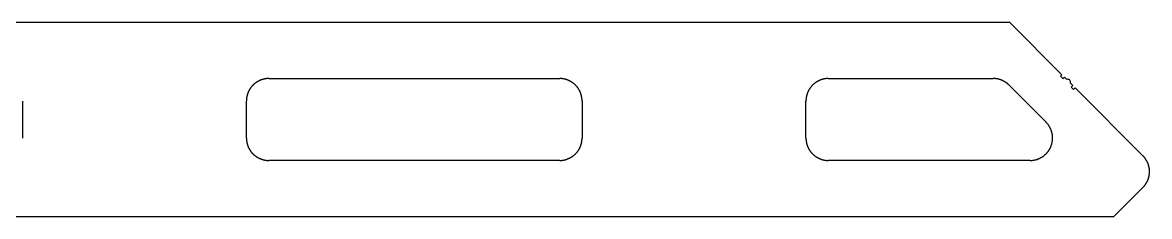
# Model space of a CAD drawing. Extents: x 1741 to 1956, y 2295 to 2380.
# Drawn here: x 1855 to 1955.7, y 2295.1 to 2312.4 of the extents above; entities that cross this region are included whole.
import ezdxf

# ---------------------------------------------------------------- set-up
doc = ezdxf.new("R2010")
doc.units = 0
doc.layers.get('0').update_dxf_attribs({"linetype": 'CONTINUOUS'})

msp = doc.modelspace()

# ---------------------------------------------------------------- linework, layer by layer
for p, q in [((1943.19, 2312.4), (1757.96, 2312.4)), ((1947.84, 2307.75), (1943.19, 2312.4)), ((1876.96, 2307.4), (1902.96, 2307.4)), ((1926.96, 2307.4), (1941.7, 2307.4)), ((1947.84, 2307.75), (1947.7, 2307.61)), ((1947.7, 2307.61), (1947.92, 2307.4)), ((1947.92, 2307.4), (1948.06, 2307.54)), ((1948.06, 2307.54), (1948.27, 2307.33)), ((1943.12, 2306.82), (1946.42, 2303.52)), ((1948.81, 2306.79), (1948.59, 2307)), ((1948.66, 2306.65), (1948.81, 2306.79)), ((1948.88, 2306.44), (1948.66, 2306.65)), ((1949.02, 2306.58), (1948.88, 2306.44)), ((1949.02, 2306.58), (1955.08, 2300.52)), ((1854.96, 2305.4), (1854.96, 2302.1)), ((1874.96, 2302.1), (1874.96, 2305.4)), ((1904.96, 2305.4), (1904.96, 2302.1)), ((1924.96, 2302.1), (1924.96, 2305.4)), ((1902.96, 2300.1), (1876.96, 2300.1)), ((1945, 2300.1), (1926.96, 2300.1)), ((1952.49, 2295.1), (1955.08, 2297.69)), ((1790.16, 2295.1), (1952.49, 2295.1))]:
    msp.add_line(p, q)
for points in [[(1876.96, 2307.4, 0), (1876.94, 2307.4, 0), (1876.91, 2307.4, 0), (1876.89, 2307.4, 0), (1876.86, 2307.4, 0), (1876.84, 2307.4, 0), (1876.81, 2307.4, 0), (1876.79, 2307.4, 0), (1876.77, 2307.4, 0), (1876.74, 2307.39, 0), (1876.72, 2307.39, 0), (1876.69, 2307.39, 0), (1876.67, 2307.38, 0), (1876.64, 2307.38, 0), (1876.62, 2307.38, 0), (1876.6, 2307.37, 0), (1876.57, 2307.37, 0), (1876.55, 2307.36, 0), (1876.52, 2307.36, 0), (1876.5, 2307.35, 0), (1876.48, 2307.34, 0), (1876.45, 2307.34, 0), (1876.43, 2307.33, 0), (1876.4, 2307.33, 0), (1876.38, 2307.32, 0), (1876.36, 2307.31, 0), (1876.33, 2307.3, 0), (1876.31, 2307.3, 0), (1876.29, 2307.29, 0), (1876.26, 2307.28, 0), (1876.24, 2307.27, 0), (1876.22, 2307.26, 0), (1876.2, 2307.25, 0), (1876.17, 2307.24, 0), (1876.15, 2307.23, 0), (1876.13, 2307.22, 0), (1876.11, 2307.21, 0), (1876.08, 2307.2, 0), (1876.06, 2307.19, 0), (1876.04, 2307.18, 0), (1876.02, 2307.17, 0), (1876, 2307.16, 0), (1875.98, 2307.14, 0), (1875.95, 2307.13, 0), (1875.93, 2307.12, 0), (1875.91, 2307.11, 0), (1875.89, 2307.09, 0), (1875.87, 2307.08, 0), (1875.85, 2307.07, 0), (1875.83, 2307.05, 0), (1875.81, 2307.04, 0), (1875.79, 2307.03, 0), (1875.77, 2307.01, 0), (1875.75, 2307, 0), (1875.73, 2306.98, 0), (1875.71, 2306.97, 0), (1875.69, 2306.95, 0), (1875.67, 2306.94, 0), (1875.66, 2306.92, 0), (1875.64, 2306.9, 0), (1875.62, 2306.89, 0), (1875.6, 2306.87, 0), (1875.58, 2306.85, 0), (1875.57, 2306.84, 0), (1875.55, 2306.82, 0), (1875.53, 2306.8, 0), (1875.51, 2306.78, 0), (1875.5, 2306.77, 0), (1875.48, 2306.75, 0), (1875.46, 2306.73, 0), (1875.45, 2306.71, 0), (1875.43, 2306.69, 0), (1875.42, 2306.67, 0), (1875.4, 2306.65, 0), (1875.39, 2306.64, 0), (1875.37, 2306.62, 0), (1875.36, 2306.6, 0), (1875.34, 2306.58, 0), (1875.33, 2306.56, 0), (1875.31, 2306.54, 0), (1875.3, 2306.52, 0), (1875.29, 2306.5, 0), (1875.27, 2306.47, 0), (1875.26, 2306.45, 0), (1875.25, 2306.43, 0), (1875.23, 2306.41, 0), (1875.22, 2306.39, 0), (1875.21, 2306.37, 0), (1875.2, 2306.35, 0), (1875.19, 2306.33, 0), (1875.18, 2306.3, 0), (1875.16, 2306.28, 0), (1875.15, 2306.26, 0), (1875.14, 2306.24, 0), (1875.13, 2306.22, 0), (1875.12, 2306.19, 0), (1875.11, 2306.17, 0), (1875.1, 2306.15, 0), (1875.1, 2306.12, 0), (1875.09, 2306.1, 0), (1875.08, 2306.08, 0), (1875.07, 2306.06, 0), (1875.06, 2306.03, 0), (1875.06, 2306.01, 0), (1875.05, 2305.99, 0), (1875.04, 2305.96, 0), (1875.03, 2305.94, 0), (1875.03, 2305.91, 0), (1875.02, 2305.89, 0), (1875.02, 2305.87, 0), (1875.01, 2305.84, 0), (1875.01, 2305.82, 0), (1875, 2305.79, 0), (1875, 2305.77, 0), (1874.99, 2305.75, 0), (1874.99, 2305.72, 0), (1874.98, 2305.7, 0), (1874.98, 2305.67, 0), (1874.98, 2305.65, 0), (1874.97, 2305.63, 0), (1874.97, 2305.6, 0), (1874.97, 2305.58, 0), (1874.97, 2305.55, 0), (1874.97, 2305.53, 0), (1874.96, 2305.5, 0), (1874.96, 2305.48, 0), (1874.96, 2305.45, 0), (1874.96, 2305.43, 0), (1874.96, 2305.4, 0)], [(1904.96, 2305.4, 0), (1904.96, 2305.43, 0), (1904.96, 2305.45, 0), (1904.96, 2305.48, 0), (1904.96, 2305.5, 0), (1904.96, 2305.53, 0), (1904.96, 2305.55, 0), (1904.95, 2305.58, 0), (1904.95, 2305.6, 0), (1904.95, 2305.63, 0), (1904.95, 2305.65, 0), (1904.94, 2305.67, 0), (1904.94, 2305.7, 0), (1904.94, 2305.72, 0), (1904.93, 2305.75, 0), (1904.93, 2305.77, 0), (1904.92, 2305.79, 0), (1904.92, 2305.82, 0), (1904.91, 2305.84, 0), (1904.91, 2305.87, 0), (1904.9, 2305.89, 0), (1904.9, 2305.91, 0), (1904.89, 2305.94, 0), (1904.88, 2305.96, 0), (1904.88, 2305.99, 0), (1904.87, 2306.01, 0), (1904.86, 2306.03, 0), (1904.85, 2306.06, 0), (1904.84, 2306.08, 0), (1904.84, 2306.1, 0), (1904.83, 2306.12, 0), (1904.82, 2306.15, 0), (1904.81, 2306.17, 0), (1904.8, 2306.19, 0), (1904.79, 2306.22, 0), (1904.78, 2306.24, 0), (1904.77, 2306.26, 0), (1904.76, 2306.28, 0), (1904.75, 2306.3, 0), (1904.74, 2306.33, 0), (1904.73, 2306.35, 0), (1904.71, 2306.37, 0), (1904.7, 2306.39, 0), (1904.69, 2306.41, 0), (1904.68, 2306.43, 0), (1904.66, 2306.45, 0), (1904.65, 2306.47, 0), (1904.64, 2306.5, 0), (1904.62, 2306.52, 0), (1904.61, 2306.54, 0), (1904.6, 2306.56, 0), (1904.58, 2306.58, 0), (1904.57, 2306.6, 0), (1904.55, 2306.62, 0), (1904.54, 2306.64, 0), (1904.52, 2306.65, 0), (1904.51, 2306.67, 0), (1904.49, 2306.69, 0), (1904.48, 2306.71, 0), (1904.46, 2306.73, 0), (1904.44, 2306.75, 0), (1904.43, 2306.77, 0), (1904.41, 2306.78, 0), (1904.39, 2306.8, 0), (1904.38, 2306.82, 0), (1904.36, 2306.84, 0), (1904.34, 2306.85, 0), (1904.32, 2306.87, 0), (1904.3, 2306.89, 0), (1904.29, 2306.9, 0), (1904.27, 2306.92, 0), (1904.25, 2306.94, 0), (1904.23, 2306.95, 0), (1904.21, 2306.97, 0), (1904.19, 2306.98, 0), (1904.17, 2307, 0), (1904.15, 2307.01, 0), (1904.13, 2307.03, 0), (1904.11, 2307.04, 0), (1904.09, 2307.05, 0), (1904.07, 2307.07, 0), (1904.05, 2307.08, 0), (1904.03, 2307.09, 0), (1904.01, 2307.11, 0), (1903.99, 2307.12, 0), (1903.97, 2307.13, 0), (1903.95, 2307.14, 0), (1903.93, 2307.16, 0), (1903.9, 2307.17, 0), (1903.88, 2307.18, 0), (1903.86, 2307.19, 0), (1903.84, 2307.2, 0), (1903.82, 2307.21, 0), (1903.79, 2307.22, 0), (1903.77, 2307.23, 0), (1903.75, 2307.24, 0), (1903.73, 2307.25, 0), (1903.7, 2307.26, 0), (1903.68, 2307.27, 0), (1903.66, 2307.28, 0), (1903.64, 2307.29, 0), (1903.61, 2307.3, 0), (1903.59, 2307.3, 0), (1903.57, 2307.31, 0), (1903.54, 2307.32, 0), (1903.52, 2307.33, 0), (1903.5, 2307.33, 0), (1903.47, 2307.34, 0), (1903.45, 2307.34, 0), (1903.42, 2307.35, 0), (1903.4, 2307.36, 0), (1903.38, 2307.36, 0), (1903.35, 2307.37, 0), (1903.33, 2307.37, 0), (1903.3, 2307.38, 0), (1903.28, 2307.38, 0), (1903.26, 2307.38, 0), (1903.23, 2307.39, 0), (1903.21, 2307.39, 0), (1903.18, 2307.39, 0), (1903.16, 2307.4, 0), (1903.13, 2307.4, 0), (1903.11, 2307.4, 0), (1903.08, 2307.4, 0), (1903.06, 2307.4, 0), (1903.04, 2307.4, 0), (1903.01, 2307.4, 0), (1902.99, 2307.4, 0), (1902.96, 2307.4, 0)], [(1926.96, 2307.4, 0), (1926.94, 2307.4, 0), (1926.91, 2307.4, 0), (1926.89, 2307.4, 0), (1926.86, 2307.4, 0), (1926.84, 2307.4, 0), (1926.81, 2307.4, 0), (1926.79, 2307.4, 0), (1926.77, 2307.4, 0), (1926.74, 2307.39, 0), (1926.72, 2307.39, 0), (1926.69, 2307.39, 0), (1926.67, 2307.38, 0), (1926.64, 2307.38, 0), (1926.62, 2307.38, 0), (1926.6, 2307.37, 0), (1926.57, 2307.37, 0), (1926.55, 2307.36, 0), (1926.52, 2307.36, 0), (1926.5, 2307.35, 0), (1926.48, 2307.34, 0), (1926.45, 2307.34, 0), (1926.43, 2307.33, 0), (1926.4, 2307.33, 0), (1926.38, 2307.32, 0), (1926.36, 2307.31, 0), (1926.33, 2307.3, 0), (1926.31, 2307.3, 0), (1926.29, 2307.29, 0), (1926.26, 2307.28, 0), (1926.24, 2307.27, 0), (1926.22, 2307.26, 0), (1926.2, 2307.25, 0), (1926.17, 2307.24, 0), (1926.15, 2307.23, 0), (1926.13, 2307.22, 0), (1926.11, 2307.21, 0), (1926.08, 2307.2, 0), (1926.06, 2307.19, 0), (1926.04, 2307.18, 0), (1926.02, 2307.17, 0), (1926, 2307.16, 0), (1925.98, 2307.14, 0), (1925.95, 2307.13, 0), (1925.93, 2307.12, 0), (1925.91, 2307.11, 0), (1925.89, 2307.09, 0), (1925.87, 2307.08, 0), (1925.85, 2307.07, 0), (1925.83, 2307.05, 0), (1925.81, 2307.04, 0), (1925.79, 2307.03, 0), (1925.77, 2307.01, 0), (1925.75, 2307, 0), (1925.73, 2306.98, 0), (1925.71, 2306.97, 0), (1925.69, 2306.95, 0), (1925.67, 2306.94, 0), (1925.66, 2306.92, 0), (1925.64, 2306.9, 0), (1925.62, 2306.89, 0), (1925.6, 2306.87, 0), (1925.58, 2306.85, 0), (1925.57, 2306.84, 0), (1925.55, 2306.82, 0), (1925.53, 2306.8, 0), (1925.51, 2306.78, 0), (1925.5, 2306.77, 0), (1925.48, 2306.75, 0), (1925.46, 2306.73, 0), (1925.45, 2306.71, 0), (1925.43, 2306.69, 0), (1925.42, 2306.67, 0), (1925.4, 2306.65, 0), (1925.39, 2306.64, 0), (1925.37, 2306.62, 0), (1925.36, 2306.6, 0), (1925.34, 2306.58, 0), (1925.33, 2306.56, 0), (1925.31, 2306.54, 0), (1925.3, 2306.52, 0), (1925.29, 2306.5, 0), (1925.27, 2306.47, 0), (1925.26, 2306.45, 0), (1925.25, 2306.43, 0), (1925.23, 2306.41, 0), (1925.22, 2306.39, 0), (1925.21, 2306.37, 0), (1925.2, 2306.35, 0), (1925.19, 2306.33, 0), (1925.18, 2306.3, 0), (1925.16, 2306.28, 0), (1925.15, 2306.26, 0), (1925.14, 2306.24, 0), (1925.13, 2306.22, 0), (1925.12, 2306.19, 0), (1925.11, 2306.17, 0), (1925.1, 2306.15, 0), (1925.1, 2306.12, 0), (1925.09, 2306.1, 0), (1925.08, 2306.08, 0), (1925.07, 2306.06, 0), (1925.06, 2306.03, 0), (1925.06, 2306.01, 0), (1925.05, 2305.99, 0), (1925.04, 2305.96, 0), (1925.03, 2305.94, 0), (1925.03, 2305.91, 0), (1925.02, 2305.89, 0), (1925.02, 2305.87, 0), (1925.01, 2305.84, 0), (1925.01, 2305.82, 0), (1925, 2305.79, 0), (1925, 2305.77, 0), (1924.99, 2305.75, 0), (1924.99, 2305.72, 0), (1924.98, 2305.7, 0), (1924.98, 2305.67, 0), (1924.98, 2305.65, 0), (1924.97, 2305.63, 0), (1924.97, 2305.6, 0), (1924.97, 2305.58, 0), (1924.97, 2305.55, 0), (1924.97, 2305.53, 0), (1924.96, 2305.5, 0), (1924.96, 2305.48, 0), (1924.96, 2305.45, 0), (1924.96, 2305.43, 0), (1924.96, 2305.4, 0)], [(1943.12, 2306.82, 0), (1943.11, 2306.83, 0), (1943.1, 2306.84, 0), (1943.09, 2306.84, 0), (1943.08, 2306.85, 0), (1943.08, 2306.86, 0), (1943.07, 2306.87, 0), (1943.06, 2306.88, 0), (1943.05, 2306.89, 0), (1943.04, 2306.89, 0), (1943.03, 2306.9, 0), (1943.02, 2306.91, 0), (1943.01, 2306.92, 0), (1943, 2306.93, 0), (1942.99, 2306.94, 0), (1942.98, 2306.94, 0), (1942.97, 2306.95, 0), (1942.96, 2306.96, 0), (1942.95, 2306.97, 0), (1942.95, 2306.97, 0), (1942.94, 2306.98, 0), (1942.93, 2306.99, 0), (1942.92, 2307, 0), (1942.91, 2307, 0), (1942.9, 2307.01, 0), (1942.89, 2307.02, 0), (1942.88, 2307.03, 0), (1942.87, 2307.03, 0), (1942.86, 2307.04, 0), (1942.85, 2307.05, 0), (1942.84, 2307.05, 0), (1942.83, 2307.06, 0), (1942.82, 2307.07, 0), (1942.81, 2307.07, 0), (1942.8, 2307.08, 0), (1942.79, 2307.09, 0), (1942.77, 2307.09, 0), (1942.76, 2307.1, 0), (1942.75, 2307.11, 0), (1942.74, 2307.11, 0), (1942.73, 2307.12, 0), (1942.72, 2307.13, 0), (1942.71, 2307.13, 0), (1942.7, 2307.14, 0), (1942.69, 2307.14, 0), (1942.68, 2307.15, 0), (1942.67, 2307.16, 0), (1942.66, 2307.16, 0), (1942.65, 2307.17, 0), (1942.64, 2307.17, 0), (1942.63, 2307.18, 0), (1942.62, 2307.19, 0), (1942.6, 2307.19, 0), (1942.59, 2307.2, 0), (1942.58, 2307.2, 0), (1942.57, 2307.21, 0), (1942.56, 2307.21, 0), (1942.55, 2307.22, 0), (1942.54, 2307.22, 0), (1942.53, 2307.23, 0), (1942.52, 2307.23, 0), (1942.5, 2307.24, 0), (1942.49, 2307.24, 0), (1942.48, 2307.25, 0), (1942.47, 2307.25, 0), (1942.46, 2307.26, 0), (1942.45, 2307.26, 0), (1942.44, 2307.27, 0), (1942.42, 2307.27, 0), (1942.41, 2307.28, 0), (1942.4, 2307.28, 0), (1942.39, 2307.28, 0), (1942.38, 2307.29, 0), (1942.37, 2307.29, 0), (1942.36, 2307.3, 0), (1942.34, 2307.3, 0), (1942.33, 2307.3, 0), (1942.32, 2307.31, 0), (1942.31, 2307.31, 0), (1942.3, 2307.31, 0), (1942.29, 2307.32, 0), (1942.27, 2307.32, 0), (1942.26, 2307.33, 0), (1942.25, 2307.33, 0), (1942.24, 2307.33, 0), (1942.23, 2307.34, 0), (1942.21, 2307.34, 0), (1942.2, 2307.34, 0), (1942.19, 2307.34, 0), (1942.18, 2307.35, 0), (1942.17, 2307.35, 0), (1942.16, 2307.35, 0), (1942.14, 2307.36, 0), (1942.13, 2307.36, 0), (1942.12, 2307.36, 0), (1942.11, 2307.36, 0), (1942.1, 2307.37, 0), (1942.08, 2307.37, 0), (1942.07, 2307.37, 0), (1942.06, 2307.37, 0), (1942.05, 2307.38, 0), (1942.03, 2307.38, 0), (1942.02, 2307.38, 0), (1942.01, 2307.38, 0), (1942, 2307.38, 0), (1941.99, 2307.38, 0), (1941.97, 2307.39, 0), (1941.96, 2307.39, 0), (1941.95, 2307.39, 0), (1941.94, 2307.39, 0), (1941.93, 2307.39, 0), (1941.91, 2307.39, 0), (1941.9, 2307.4, 0), (1941.89, 2307.4, 0), (1941.88, 2307.4, 0), (1941.86, 2307.4, 0), (1941.85, 2307.4, 0), (1941.84, 2307.4, 0), (1941.83, 2307.4, 0), (1941.82, 2307.4, 0), (1941.8, 2307.4, 0), (1941.79, 2307.4, 0), (1941.78, 2307.4, 0), (1941.77, 2307.4, 0), (1941.75, 2307.4, 0), (1941.74, 2307.4, 0), (1941.73, 2307.4, 0), (1941.72, 2307.4, 0), (1941.7, 2307.4, 0)], [(1945, 2300.1, 0), (1945.04, 2300.11, 0), (1945.08, 2300.11, 0), (1945.12, 2300.11, 0), (1945.15, 2300.11, 0), (1945.19, 2300.11, 0), (1945.23, 2300.12, 0), (1945.26, 2300.12, 0), (1945.3, 2300.13, 0), (1945.33, 2300.13, 0), (1945.37, 2300.14, 0), (1945.41, 2300.15, 0), (1945.44, 2300.15, 0), (1945.48, 2300.16, 0), (1945.51, 2300.17, 0), (1945.55, 2300.18, 0), (1945.59, 2300.19, 0), (1945.62, 2300.2, 0), (1945.66, 2300.21, 0), (1945.69, 2300.23, 0), (1945.72, 2300.24, 0), (1945.76, 2300.25, 0), (1945.79, 2300.27, 0), (1945.83, 2300.28, 0), (1945.86, 2300.3, 0), (1945.89, 2300.31, 0), (1945.93, 2300.33, 0), (1945.96, 2300.35, 0), (1945.99, 2300.36, 0), (1946.02, 2300.38, 0), (1946.05, 2300.4, 0), (1946.09, 2300.42, 0), (1946.12, 2300.44, 0), (1946.15, 2300.46, 0), (1946.18, 2300.48, 0), (1946.21, 2300.51, 0), (1946.24, 2300.53, 0), (1946.26, 2300.55, 0), (1946.29, 2300.57, 0), (1946.32, 2300.6, 0), (1946.35, 2300.62, 0), (1946.38, 2300.65, 0), (1946.4, 2300.67, 0), (1946.43, 2300.7, 0), (1946.45, 2300.73, 0), (1946.48, 2300.75, 0), (1946.5, 2300.78, 0), (1946.53, 2300.81, 0), (1946.55, 2300.84, 0), (1946.57, 2300.86, 0), (1946.6, 2300.89, 0), (1946.62, 2300.92, 0), (1946.64, 2300.95, 0), (1946.66, 2300.98, 0), (1946.68, 2301.01, 0), (1946.7, 2301.05, 0), (1946.72, 2301.08, 0), (1946.74, 2301.11, 0), (1946.76, 2301.14, 0), (1946.77, 2301.17, 0), (1946.79, 2301.21, 0), (1946.81, 2301.24, 0), (1946.82, 2301.27, 0), (1946.84, 2301.31, 0), (1946.85, 2301.34, 0), (1946.87, 2301.37, 0), (1946.88, 2301.41, 0), (1946.89, 2301.44, 0), (1946.9, 2301.48, 0), (1946.92, 2301.51, 0), (1946.93, 2301.55, 0), (1946.94, 2301.58, 0), (1946.95, 2301.62, 0), (1946.95, 2301.65, 0), (1946.96, 2301.69, 0), (1946.97, 2301.73, 0), (1946.98, 2301.76, 0), (1946.98, 2301.8, 0), (1946.99, 2301.84, 0), (1946.99, 2301.87, 0), (1947, 2301.91, 0), (1947, 2301.95, 0), (1947, 2301.98, 0), (1947, 2302.02, 0), (1947, 2302.06, 0), (1947, 2302.09, 0), (1947, 2302.13, 0), (1947, 2302.17, 0), (1947, 2302.2, 0), (1947, 2302.24, 0), (1947, 2302.28, 0), (1946.99, 2302.31, 0), (1946.99, 2302.35, 0), (1946.99, 2302.39, 0), (1946.98, 2302.42, 0), (1946.97, 2302.46, 0), (1946.97, 2302.49, 0), (1946.96, 2302.53, 0), (1946.95, 2302.57, 0), (1946.94, 2302.6, 0), (1946.93, 2302.64, 0), (1946.92, 2302.67, 0), (1946.91, 2302.71, 0), (1946.9, 2302.74, 0), (1946.89, 2302.78, 0), (1946.88, 2302.81, 0), (1946.86, 2302.85, 0), (1946.85, 2302.88, 0), (1946.83, 2302.92, 0), (1946.82, 2302.95, 0), (1946.8, 2302.98, 0), (1946.79, 2303.01, 0), (1946.77, 2303.05, 0), (1946.75, 2303.08, 0), (1946.73, 2303.11, 0), (1946.71, 2303.14, 0), (1946.69, 2303.17, 0), (1946.67, 2303.21, 0), (1946.65, 2303.24, 0), (1946.63, 2303.27, 0), (1946.61, 2303.3, 0), (1946.59, 2303.33, 0), (1946.57, 2303.35, 0), (1946.54, 2303.38, 0), (1946.52, 2303.41, 0), (1946.5, 2303.44, 0), (1946.47, 2303.47, 0), (1946.44, 2303.49, 0), (1946.42, 2303.52, 0)], [(1874.96, 2302.1, 0), (1874.96, 2302.08, 0), (1874.96, 2302.06, 0), (1874.96, 2302.03, 0), (1874.96, 2302.01, 0), (1874.97, 2301.98, 0), (1874.97, 2301.96, 0), (1874.97, 2301.93, 0), (1874.97, 2301.91, 0), (1874.97, 2301.88, 0), (1874.98, 2301.86, 0), (1874.98, 2301.84, 0), (1874.98, 2301.81, 0), (1874.99, 2301.79, 0), (1874.99, 2301.76, 0), (1875, 2301.74, 0), (1875, 2301.71, 0), (1875.01, 2301.69, 0), (1875.01, 2301.67, 0), (1875.02, 2301.64, 0), (1875.02, 2301.62, 0), (1875.03, 2301.59, 0), (1875.03, 2301.57, 0), (1875.04, 2301.55, 0), (1875.05, 2301.52, 0), (1875.06, 2301.5, 0), (1875.06, 2301.48, 0), (1875.07, 2301.45, 0), (1875.08, 2301.43, 0), (1875.09, 2301.41, 0), (1875.1, 2301.38, 0), (1875.1, 2301.36, 0), (1875.11, 2301.34, 0), (1875.12, 2301.32, 0), (1875.13, 2301.29, 0), (1875.14, 2301.27, 0), (1875.15, 2301.25, 0), (1875.16, 2301.23, 0), (1875.18, 2301.21, 0), (1875.19, 2301.18, 0), (1875.2, 2301.16, 0), (1875.21, 2301.14, 0), (1875.22, 2301.12, 0), (1875.23, 2301.1, 0), (1875.25, 2301.08, 0), (1875.26, 2301.06, 0), (1875.27, 2301.03, 0), (1875.29, 2301.01, 0), (1875.3, 2300.99, 0), (1875.31, 2300.97, 0), (1875.33, 2300.95, 0), (1875.34, 2300.93, 0), (1875.36, 2300.91, 0), (1875.37, 2300.89, 0), (1875.39, 2300.87, 0), (1875.4, 2300.85, 0), (1875.42, 2300.84, 0), (1875.43, 2300.82, 0), (1875.45, 2300.8, 0), (1875.46, 2300.78, 0), (1875.48, 2300.76, 0), (1875.5, 2300.74, 0), (1875.51, 2300.73, 0), (1875.53, 2300.71, 0), (1875.55, 2300.69, 0), (1875.57, 2300.67, 0), (1875.58, 2300.66, 0), (1875.6, 2300.64, 0), (1875.62, 2300.62, 0), (1875.64, 2300.61, 0), (1875.66, 2300.59, 0), (1875.67, 2300.57, 0), (1875.69, 2300.56, 0), (1875.71, 2300.54, 0), (1875.73, 2300.53, 0), (1875.75, 2300.51, 0), (1875.77, 2300.5, 0), (1875.79, 2300.48, 0), (1875.81, 2300.47, 0), (1875.83, 2300.46, 0), (1875.85, 2300.44, 0), (1875.87, 2300.43, 0), (1875.89, 2300.42, 0), (1875.91, 2300.4, 0), (1875.93, 2300.39, 0), (1875.95, 2300.38, 0), (1875.98, 2300.36, 0), (1876, 2300.35, 0), (1876.02, 2300.34, 0), (1876.04, 2300.33, 0), (1876.06, 2300.32, 0), (1876.08, 2300.31, 0), (1876.11, 2300.3, 0), (1876.13, 2300.29, 0), (1876.15, 2300.28, 0), (1876.17, 2300.27, 0), (1876.2, 2300.26, 0), (1876.22, 2300.25, 0), (1876.24, 2300.24, 0), (1876.26, 2300.23, 0), (1876.29, 2300.22, 0), (1876.31, 2300.21, 0), (1876.33, 2300.21, 0), (1876.36, 2300.2, 0), (1876.38, 2300.19, 0), (1876.4, 2300.18, 0), (1876.43, 2300.18, 0), (1876.45, 2300.17, 0), (1876.48, 2300.16, 0), (1876.5, 2300.16, 0), (1876.52, 2300.15, 0), (1876.55, 2300.15, 0), (1876.57, 2300.14, 0), (1876.6, 2300.14, 0), (1876.62, 2300.13, 0), (1876.64, 2300.13, 0), (1876.67, 2300.13, 0), (1876.69, 2300.12, 0), (1876.72, 2300.12, 0), (1876.74, 2300.12, 0), (1876.77, 2300.11, 0), (1876.79, 2300.11, 0), (1876.81, 2300.11, 0), (1876.84, 2300.11, 0), (1876.86, 2300.11, 0), (1876.89, 2300.11, 0), (1876.91, 2300.11, 0), (1876.94, 2300.1, 0), (1876.96, 2300.1, 0)], [(1902.96, 2300.1, 0), (1902.99, 2300.1, 0), (1903.01, 2300.11, 0), (1903.04, 2300.11, 0), (1903.06, 2300.11, 0), (1903.08, 2300.11, 0), (1903.11, 2300.11, 0), (1903.13, 2300.11, 0), (1903.16, 2300.11, 0), (1903.18, 2300.12, 0), (1903.21, 2300.12, 0), (1903.23, 2300.12, 0), (1903.26, 2300.13, 0), (1903.28, 2300.13, 0), (1903.3, 2300.13, 0), (1903.33, 2300.14, 0), (1903.35, 2300.14, 0), (1903.38, 2300.15, 0), (1903.4, 2300.15, 0), (1903.42, 2300.16, 0), (1903.45, 2300.16, 0), (1903.47, 2300.17, 0), (1903.5, 2300.18, 0), (1903.52, 2300.18, 0), (1903.54, 2300.19, 0), (1903.57, 2300.2, 0), (1903.59, 2300.21, 0), (1903.61, 2300.21, 0), (1903.64, 2300.22, 0), (1903.66, 2300.23, 0), (1903.68, 2300.24, 0), (1903.7, 2300.25, 0), (1903.73, 2300.26, 0), (1903.75, 2300.27, 0), (1903.77, 2300.28, 0), (1903.79, 2300.29, 0), (1903.82, 2300.3, 0), (1903.84, 2300.31, 0), (1903.86, 2300.32, 0), (1903.88, 2300.33, 0), (1903.9, 2300.34, 0), (1903.93, 2300.35, 0), (1903.95, 2300.36, 0), (1903.97, 2300.38, 0), (1903.99, 2300.39, 0), (1904.01, 2300.4, 0), (1904.03, 2300.42, 0), (1904.05, 2300.43, 0), (1904.07, 2300.44, 0), (1904.09, 2300.46, 0), (1904.11, 2300.47, 0), (1904.13, 2300.48, 0), (1904.15, 2300.5, 0), (1904.17, 2300.51, 0), (1904.19, 2300.53, 0), (1904.21, 2300.54, 0), (1904.23, 2300.56, 0), (1904.25, 2300.57, 0), (1904.27, 2300.59, 0), (1904.29, 2300.61, 0), (1904.3, 2300.62, 0), (1904.32, 2300.64, 0), (1904.34, 2300.66, 0), (1904.36, 2300.67, 0), (1904.38, 2300.69, 0), (1904.39, 2300.71, 0), (1904.41, 2300.73, 0), (1904.43, 2300.74, 0), (1904.44, 2300.76, 0), (1904.46, 2300.78, 0), (1904.48, 2300.8, 0), (1904.49, 2300.82, 0), (1904.51, 2300.84, 0), (1904.52, 2300.85, 0), (1904.54, 2300.87, 0), (1904.55, 2300.89, 0), (1904.57, 2300.91, 0), (1904.58, 2300.93, 0), (1904.6, 2300.95, 0), (1904.61, 2300.97, 0), (1904.62, 2300.99, 0), (1904.64, 2301.01, 0), (1904.65, 2301.03, 0), (1904.66, 2301.06, 0), (1904.68, 2301.08, 0), (1904.69, 2301.1, 0), (1904.7, 2301.12, 0), (1904.71, 2301.14, 0), (1904.73, 2301.16, 0), (1904.74, 2301.18, 0), (1904.75, 2301.21, 0), (1904.76, 2301.23, 0), (1904.77, 2301.25, 0), (1904.78, 2301.27, 0), (1904.79, 2301.29, 0), (1904.8, 2301.32, 0), (1904.81, 2301.34, 0), (1904.82, 2301.36, 0), (1904.83, 2301.38, 0), (1904.84, 2301.41, 0), (1904.84, 2301.43, 0), (1904.85, 2301.45, 0), (1904.86, 2301.48, 0), (1904.87, 2301.5, 0), (1904.88, 2301.52, 0), (1904.88, 2301.55, 0), (1904.89, 2301.57, 0), (1904.9, 2301.59, 0), (1904.9, 2301.62, 0), (1904.91, 2301.64, 0), (1904.91, 2301.67, 0), (1904.92, 2301.69, 0), (1904.92, 2301.71, 0), (1904.93, 2301.74, 0), (1904.93, 2301.76, 0), (1904.94, 2301.79, 0), (1904.94, 2301.81, 0), (1904.94, 2301.84, 0), (1904.95, 2301.86, 0), (1904.95, 2301.88, 0), (1904.95, 2301.91, 0), (1904.95, 2301.93, 0), (1904.96, 2301.96, 0), (1904.96, 2301.98, 0), (1904.96, 2302.01, 0), (1904.96, 2302.03, 0), (1904.96, 2302.06, 0), (1904.96, 2302.08, 0), (1904.96, 2302.1, 0)], [(1924.96, 2302.1, 0), (1924.96, 2302.08, 0), (1924.96, 2302.06, 0), (1924.96, 2302.03, 0), (1924.96, 2302.01, 0), (1924.97, 2301.98, 0), (1924.97, 2301.96, 0), (1924.97, 2301.93, 0), (1924.97, 2301.91, 0), (1924.97, 2301.88, 0), (1924.98, 2301.86, 0), (1924.98, 2301.84, 0), (1924.98, 2301.81, 0), (1924.99, 2301.79, 0), (1924.99, 2301.76, 0), (1925, 2301.74, 0), (1925, 2301.71, 0), (1925.01, 2301.69, 0), (1925.01, 2301.67, 0), (1925.02, 2301.64, 0), (1925.02, 2301.62, 0), (1925.03, 2301.59, 0), (1925.03, 2301.57, 0), (1925.04, 2301.55, 0), (1925.05, 2301.52, 0), (1925.06, 2301.5, 0), (1925.06, 2301.48, 0), (1925.07, 2301.45, 0), (1925.08, 2301.43, 0), (1925.09, 2301.41, 0), (1925.1, 2301.38, 0), (1925.1, 2301.36, 0), (1925.11, 2301.34, 0), (1925.12, 2301.32, 0), (1925.13, 2301.29, 0), (1925.14, 2301.27, 0), (1925.15, 2301.25, 0), (1925.16, 2301.23, 0), (1925.18, 2301.21, 0), (1925.19, 2301.18, 0), (1925.2, 2301.16, 0), (1925.21, 2301.14, 0), (1925.22, 2301.12, 0), (1925.23, 2301.1, 0), (1925.25, 2301.08, 0), (1925.26, 2301.06, 0), (1925.27, 2301.03, 0), (1925.29, 2301.01, 0), (1925.3, 2300.99, 0), (1925.31, 2300.97, 0), (1925.33, 2300.95, 0), (1925.34, 2300.93, 0), (1925.36, 2300.91, 0), (1925.37, 2300.89, 0), (1925.39, 2300.87, 0), (1925.4, 2300.85, 0), (1925.42, 2300.84, 0), (1925.43, 2300.82, 0), (1925.45, 2300.8, 0), (1925.46, 2300.78, 0), (1925.48, 2300.76, 0), (1925.5, 2300.74, 0), (1925.51, 2300.73, 0), (1925.53, 2300.71, 0), (1925.55, 2300.69, 0), (1925.57, 2300.67, 0), (1925.58, 2300.66, 0), (1925.6, 2300.64, 0), (1925.62, 2300.62, 0), (1925.64, 2300.61, 0), (1925.66, 2300.59, 0), (1925.67, 2300.57, 0), (1925.69, 2300.56, 0), (1925.71, 2300.54, 0), (1925.73, 2300.53, 0), (1925.75, 2300.51, 0), (1925.77, 2300.5, 0), (1925.79, 2300.48, 0), (1925.81, 2300.47, 0), (1925.83, 2300.46, 0), (1925.85, 2300.44, 0), (1925.87, 2300.43, 0), (1925.89, 2300.42, 0), (1925.91, 2300.4, 0), (1925.93, 2300.39, 0), (1925.95, 2300.38, 0), (1925.98, 2300.36, 0), (1926, 2300.35, 0), (1926.02, 2300.34, 0), (1926.04, 2300.33, 0), (1926.06, 2300.32, 0), (1926.08, 2300.31, 0), (1926.11, 2300.3, 0), (1926.13, 2300.29, 0), (1926.15, 2300.28, 0), (1926.17, 2300.27, 0), (1926.2, 2300.26, 0), (1926.22, 2300.25, 0), (1926.24, 2300.24, 0), (1926.26, 2300.23, 0), (1926.29, 2300.22, 0), (1926.31, 2300.21, 0), (1926.33, 2300.21, 0), (1926.36, 2300.2, 0), (1926.38, 2300.19, 0), (1926.4, 2300.18, 0), (1926.43, 2300.18, 0), (1926.45, 2300.17, 0), (1926.48, 2300.16, 0), (1926.5, 2300.16, 0), (1926.52, 2300.15, 0), (1926.55, 2300.15, 0), (1926.57, 2300.14, 0), (1926.6, 2300.14, 0), (1926.62, 2300.13, 0), (1926.64, 2300.13, 0), (1926.67, 2300.13, 0), (1926.69, 2300.12, 0), (1926.72, 2300.12, 0), (1926.74, 2300.12, 0), (1926.77, 2300.11, 0), (1926.79, 2300.11, 0), (1926.81, 2300.11, 0), (1926.84, 2300.11, 0), (1926.86, 2300.11, 0), (1926.89, 2300.11, 0), (1926.91, 2300.11, 0), (1926.94, 2300.1, 0), (1926.96, 2300.1, 0)], [(1955.08, 2297.69, 0), (1955.09, 2297.71, 0), (1955.11, 2297.73, 0), (1955.13, 2297.74, 0), (1955.14, 2297.76, 0), (1955.16, 2297.78, 0), (1955.18, 2297.8, 0), (1955.19, 2297.82, 0), (1955.21, 2297.84, 0), (1955.22, 2297.86, 0), (1955.24, 2297.87, 0), (1955.25, 2297.89, 0), (1955.27, 2297.91, 0), (1955.28, 2297.93, 0), (1955.3, 2297.95, 0), (1955.31, 2297.97, 0), (1955.32, 2297.99, 0), (1955.34, 2298.01, 0), (1955.35, 2298.03, 0), (1955.36, 2298.06, 0), (1955.38, 2298.08, 0), (1955.39, 2298.1, 0), (1955.4, 2298.12, 0), (1955.41, 2298.14, 0), (1955.43, 2298.16, 0), (1955.44, 2298.18, 0), (1955.45, 2298.21, 0), (1955.46, 2298.23, 0), (1955.47, 2298.25, 0), (1955.48, 2298.27, 0), (1955.49, 2298.29, 0), (1955.5, 2298.32, 0), (1955.51, 2298.34, 0), (1955.52, 2298.36, 0), (1955.53, 2298.38, 0), (1955.54, 2298.41, 0), (1955.54, 2298.43, 0), (1955.55, 2298.45, 0), (1955.56, 2298.48, 0), (1955.57, 2298.5, 0), (1955.58, 2298.52, 0), (1955.58, 2298.55, 0), (1955.59, 2298.57, 0), (1955.6, 2298.59, 0), (1955.6, 2298.62, 0), (1955.61, 2298.64, 0), (1955.61, 2298.67, 0), (1955.62, 2298.69, 0), (1955.62, 2298.71, 0), (1955.63, 2298.74, 0), (1955.63, 2298.76, 0), (1955.64, 2298.79, 0), (1955.64, 2298.81, 0), (1955.64, 2298.84, 0), (1955.65, 2298.86, 0), (1955.65, 2298.88, 0), (1955.65, 2298.91, 0), (1955.65, 2298.93, 0), (1955.66, 2298.96, 0), (1955.66, 2298.98, 0), (1955.66, 2299.01, 0), (1955.66, 2299.03, 0), (1955.66, 2299.06, 0), (1955.66, 2299.08, 0), (1955.66, 2299.1, 0), (1955.66, 2299.13, 0), (1955.66, 2299.15, 0), (1955.66, 2299.18, 0), (1955.66, 2299.2, 0), (1955.66, 2299.23, 0), (1955.66, 2299.25, 0), (1955.65, 2299.28, 0), (1955.65, 2299.3, 0), (1955.65, 2299.33, 0), (1955.65, 2299.35, 0), (1955.64, 2299.37, 0), (1955.64, 2299.4, 0), (1955.64, 2299.42, 0), (1955.63, 2299.45, 0), (1955.63, 2299.47, 0), (1955.62, 2299.49, 0), (1955.62, 2299.52, 0), (1955.61, 2299.54, 0), (1955.61, 2299.57, 0), (1955.6, 2299.59, 0), (1955.6, 2299.61, 0), (1955.59, 2299.64, 0), (1955.58, 2299.66, 0), (1955.58, 2299.69, 0), (1955.57, 2299.71, 0), (1955.56, 2299.73, 0), (1955.55, 2299.76, 0), (1955.54, 2299.78, 0), (1955.54, 2299.8, 0), (1955.53, 2299.82, 0), (1955.52, 2299.85, 0), (1955.51, 2299.87, 0), (1955.5, 2299.89, 0), (1955.49, 2299.92, 0), (1955.48, 2299.94, 0), (1955.47, 2299.96, 0), (1955.46, 2299.98, 0), (1955.45, 2300, 0), (1955.44, 2300.03, 0), (1955.43, 2300.05, 0), (1955.41, 2300.07, 0), (1955.4, 2300.09, 0), (1955.39, 2300.11, 0), (1955.38, 2300.13, 0), (1955.36, 2300.15, 0), (1955.35, 2300.17, 0), (1955.34, 2300.2, 0), (1955.32, 2300.22, 0), (1955.31, 2300.24, 0), (1955.3, 2300.26, 0), (1955.28, 2300.28, 0), (1955.27, 2300.3, 0), (1955.25, 2300.32, 0), (1955.24, 2300.34, 0), (1955.22, 2300.35, 0), (1955.21, 2300.37, 0), (1955.19, 2300.39, 0), (1955.18, 2300.41, 0), (1955.16, 2300.43, 0), (1955.14, 2300.45, 0), (1955.13, 2300.47, 0), (1955.11, 2300.48, 0), (1955.09, 2300.5, 0), (1955.08, 2300.52, 0)]]:
    msp.add_polyline3d(points)
msp.add_arc((1948.36, 2307.09), 0.25, 338.5783, 111.4219)

doc.saveas('drawing.dxf')
